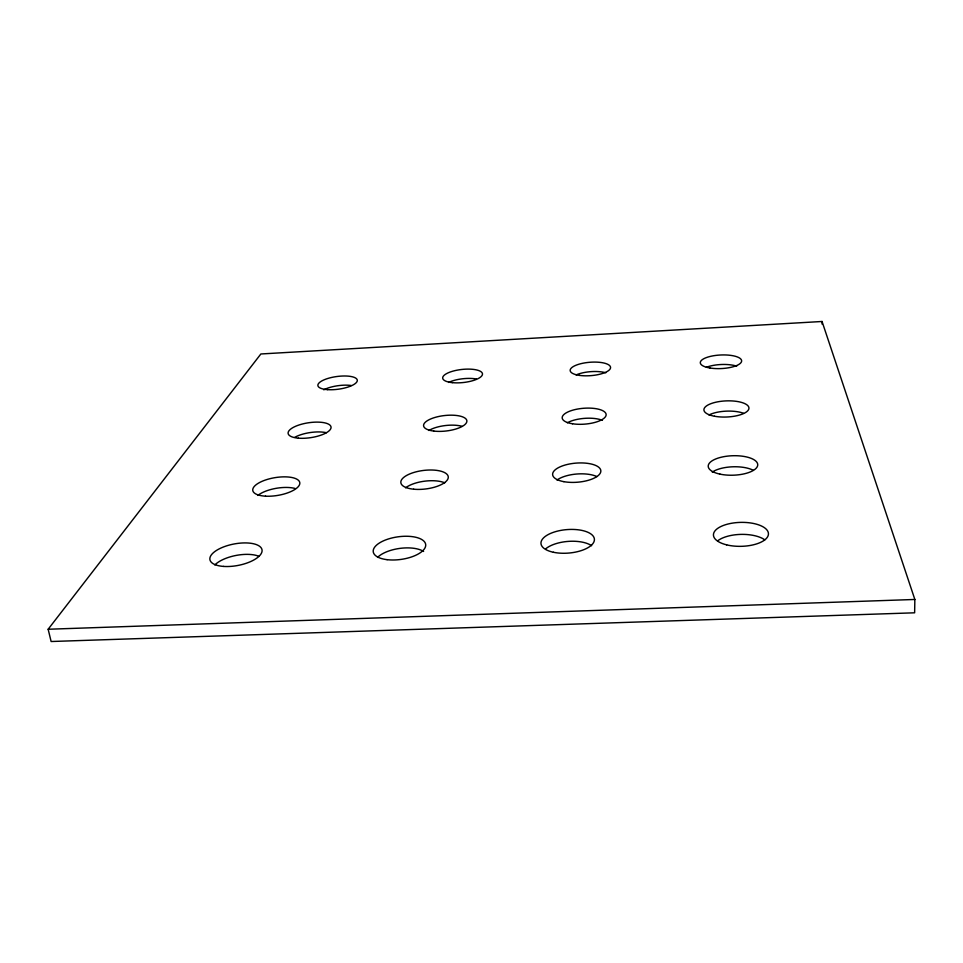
<?xml version="1.0" encoding="UTF-8"?>
<svg xmlns="http://www.w3.org/2000/svg" width="963" height="963" viewBox="0 0 963 963"><rect width="100%" height="100%" fill="white"/><g stroke="black" fill="none" stroke-linecap="round" stroke-linejoin="round"><path stroke-width="1.44" d="M914.85 599.468L914.633 612.805L51.123 641.514L48.15 629.248L260.865 353.975L822.053 321.486L914.85 599.468L48.15 629.248M822.053 321.486L822.077 324.098M214.833 564.932A26.422 11.062 -10.9 0 1 259.071 556.361M377.556 557.408A26.386 11.556 -8 0 1 400.078 548.368A26.386 11.556 -8 0 1 423.6 551.45M546.009 548.561A26.699 11.929 -4.7 0 1 591.607 545.708M717.88 540.664A27.409 12.146 -1.2 0 1 764.815 539.846M257.855 495.427A23.774 9.124 -9.5 0 1 295.111 488.47M405.592 487.82A23.81 9.461 -7.2 0 1 444.75 482.812M557.011 480.043A24.111 9.714 -4.5 0 1 596.867 476.577M712.271 472.099A24.689 9.871 -1.8 0 1 753.198 470.233M294.895 437.238A21.631 7.644 -8.6 0 1 326.373 432.712M428.896 430.485A21.716 7.885 -6.6 0 1 462.011 426.308M567.315 422.793A21.98 8.065 -4.5 0 1 602.441 420.362M708.949 414.981A22.474 8.186 -2.3 0 1 743.472 413.235M323.773 389.81A19.85 6.488 -7.9 0 1 351.218 385.501M448.614 382.431A19.958 6.669 -6.2 0 1 476.348 378.989M576.115 374.92A20.199 6.813 -4.5 0 1 605.787 372.789M706.361 367.3A20.62 6.897 -2.7 0 1 736.683 366.157M223.488 566.413A26.507 10.906 -10.8 0 0 262.08 550.33A26.507 10.906 -10.8 0 0 222.333 547.429A26.507 10.906 -10.8 0 0 223.488 566.413M387.09 559.672A26.47 11.4 -8 0 0 425.706 544.757A26.47 11.4 -8 0 0 385.549 539.966A26.47 11.4 -8 0 0 387.09 559.672M553.388 552.256A26.783 11.761 -4.7 0 0 594.388 540.062A26.783 11.761 -4.7 0 0 555.314 531.708A26.783 11.761 -4.7 0 0 553.388 552.256M726.644 544.853A27.506 11.977 -1.3 0 0 768.438 534.116A27.506 11.977 -1.3 0 0 727.739 524.089A27.506 11.977 -1.3 0 0 726.644 544.853M265.511 496.174A23.846 8.992 -9.5 0 0 299.806 482.752A23.846 8.992 -9.5 0 0 263.501 480.73A23.846 8.992 -9.5 0 0 265.511 496.174M413.681 489.204A23.894 9.329 -7.1 0 0 448.252 476.745A23.894 9.329 -7.1 0 0 411.707 473.17A23.894 9.329 -7.1 0 0 413.681 489.204M563.885 481.669A24.183 9.582 -4.6 0 0 600.828 471.413A24.183 9.582 -4.6 0 0 565.462 464.936A24.183 9.582 -4.6 0 0 563.885 481.669M719.963 474.121A24.773 9.738 -1.9 0 0 757.725 465.045A24.773 9.738 -1.9 0 0 721.227 457.22A24.773 9.738 -1.9 0 0 719.963 474.121M298.361 438.165A21.692 7.523 -8.5 0 0 331.055 427.596A21.692 7.523 -8.5 0 0 299.349 424.876A21.692 7.523 -8.5 0 0 298.361 438.165M433.807 431.075A21.776 7.764 -6.6 0 0 466.874 421.373A21.776 7.764 -6.6 0 0 435.035 417.424A21.776 7.764 -6.6 0 0 433.807 431.075M572.516 423.768A22.053 7.957 -4.5 0 0 606.124 414.981A22.053 7.957 -4.5 0 0 573.816 409.877A22.053 7.957 -4.5 0 0 572.516 423.768M714.498 416.233A22.534 8.065 -2.4 0 0 748.937 408.42A22.534 8.065 -2.4 0 0 715.87 402.209A22.534 8.065 -2.4 0 0 714.498 416.233M327.54 389.642A19.898 6.392 -7.8 0 0 357.309 380.493A19.898 6.392 -7.8 0 0 327.877 378.447A19.898 6.392 -7.8 0 0 327.54 389.642M452.249 382.636A20.006 6.572 -6.2 0 0 482.487 374.21A20.006 6.572 -6.2 0 0 453.031 371.116A20.006 6.572 -6.2 0 0 452.249 382.636M579.714 375.414A20.259 6.705 -4.5 0 0 610.554 367.77A20.259 6.705 -4.5 0 0 580.809 363.701A20.259 6.705 -4.5 0 0 579.714 375.414M709.96 367.998A20.668 6.789 -2.7 0 0 741.618 361.173A20.668 6.789 -2.7 0 0 711.368 356.166A20.668 6.789 -2.7 0 0 709.96 367.998"/></g></svg>
